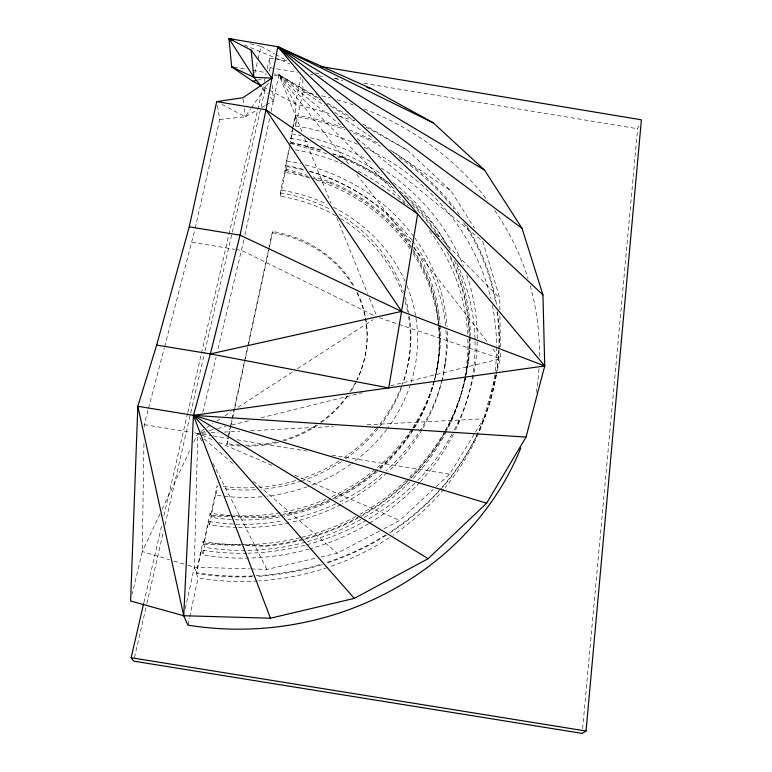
<?xml version="1.0" encoding="UTF-8"?>
<svg xmlns="http://www.w3.org/2000/svg" width="772" height="772" viewBox="0 0 772 772"><rect width="100%" height="100%" fill="white"/><g stroke="black" fill="none" stroke-linecap="round" stroke-linejoin="round"><path stroke-width="0.58" stroke-dasharray="3.86 2.9" d="M143.93 443.813L142.241 551.555L132.234 594.102M144.19 427.061L144.229 424.658L148.185 409.556M185.251 608.809L194.312 567.188L197.786 433.391L191.842 432.426M410.704 247.571A191.861 175.36 -6.3 0 0 330.358 183.215L330.397 181.845L313.123 176.904M393.749 188.291A222.635 203.403 -6.3 0 0 342.064 158.067L342.121 156.658L332.944 154.033M582.638 728.604L637.604 128.76L639.708 123.79M365.59 353.721L365.696 352.621M408.668 360.785L409.16 358.073M243.904 239.841L217.752 350.131M244.907 235.132L269.611 118.541M271.107 111.477L278.895 74.71L274.176 73.929M309.147 549.056A228.251 208.845 -6.5 0 1 203.036 554.971L204.676 547.358L203.769 544.308L208.701 521.525A200.276 182.906 -6.3 0 0 283.121 520.695M310.141 178.062A191.282 174.926 -6.4 0 0 285.601 172.436L286.875 166.54L286.702 160.962L289.5 148.041M229.921 515.879L210.65 515.233L217.057 485.588L217.54 487.769L215.957 495.093A169.145 154.632 -6.3 0 0 262.268 496.676M335.685 215.61A161.773 147.877 -6.3 0 0 280.468 196.252L280.323 192.884L289.5 146.4M236.907 527.401A198.674 181.7 -6.4 0 1 209.559 524.748L215.658 493.81L215.957 495.093M308.52 176.952L285.534 170.361L280.468 196.252M240.893 446.013A117.576 107.433 -6.2 0 1 226.881 444.527L227.972 437.685M228.232 436.508L230.008 428.257M230.268 427.08L231.793 420.007M232.044 418.829L244.261 362.261M244.521 361.084L247.571 346.946M247.831 345.769L268.444 250.321M268.695 249.134L272.516 231.465A117.817 107.607 -6.1 0 1 354.724 287.377M187.895 625.127L189.42 618.063M189.671 616.886L198.066 578.016L194.312 567.188L185.251 564.477M226.881 444.527L228.657 436.286M228.908 435.109L230.944 425.7M231.195 424.523L234.495 409.228M234.746 408.05L245.158 359.82M245.419 358.642L248.459 344.524M248.719 343.347L269.283 248.044M269.534 246.866L272.516 231.465M357.59 144.258A250.475 229.274 -6.6 0 0 295.637 125.981L302.942 92.129L302.817 78.898M295.637 125.981L295.213 103.786L300.983 77.325M299.729 537.794A224.218 204.59 -6.2 0 1 202.959 541.587L196.213 572.689A254.306 232.16 -6.3 0 0 321.017 564.236M289.751 145.281L292.144 130.159M292.405 129.001L295.425 115.038A254.306 232.16 -6.3 0 1 343.887 127.795M246.934 553.234A231.262 211.123 -6.3 0 1 201.521 550.069L196.464 573.413A253.785 231.774 -6.4 0 0 252.338 576.674M321.123 149.932A228.251 208.845 -6.5 0 0 291.912 143.216L291.691 133.903L292.945 128.113M293.196 126.946L295.454 116.514A253.785 231.774 -6.4 0 1 344.939 129.657M303.271 538.875A223.089 203.74 -6.3 0 1 265.607 545.514L203.538 543.536L210.109 513.168A193.222 176.383 -6.2 0 0 232.488 515.571M164.629 346.831L194.93 229.409M195.191 228.242L219.759 119.486L216.913 102.724M134.463 657.599L146.622 604.727M146.892 603.55L163.645 530.692M164.996 524.815L204.725 352.08M204.995 350.913L232.015 233.405M232.285 232.227L266.06 85.345M269.303 71.236L270.123 67.714L269.65 58.035L287.464 60.998M143.881 602.556L162.043 523.937M163.944 515.715L187.528 413.618M187.799 412.451L262.876 87.381M264.236 81.514L266.128 73.292M267.218 68.602L269.65 58.035M254.75 73.147L257.761 60.351M258.041 59.193L261.042 46.388L248.449 43.328M437.377 365.484L438.66 360.09M202.853 412.287L216.073 357.166M444.556 366.661L445.627 362.367M148.485 408.398L164.32 347.989M495.913 374.874L483.658 418.81L478.785 432.378M497.207 370.242L500.43 358.681L500.352 351.559M466.066 370.193L468.43 362.136M451.147 421.724L453.328 414.313M457.941 424.668L459.919 418.299M160.074 513.612L142.241 551.555L169.406 559.71M162.11 509.279L190.144 449.661M193.714 442.067L197.786 433.391L206.201 432.967M436.46 486.37L449.574 474.211L474.828 433.169M475.455 432.146L483.658 418.81L364.751 424.88M219.759 119.486L245.206 116.784L250.688 108.852M251.373 107.868L268.521 83.077M383.867 528.752L399.742 520.405L432.957 489.612M200.816 431.432L205.844 428.17M206.857 427.514L212.898 423.587M216.932 420.972L219.952 419.013M224.99 415.751L231.031 411.823M238.085 407.249L293.495 371.293M297.519 368.678L373.069 319.656M221.998 104.423L245.206 116.784L256.671 110.299M261.882 107.356L265.018 105.59M266.06 105.002L273.356 100.871L272.313 84.109M320.882 557.008L337.306 553.225L379.631 530.972M257.365 80.153L261.901 79.005M274.369 75.859L278.895 74.71L318.267 97.822M201.299 432.532L208.305 430.795M209.473 430.515L216.488 428.778M217.656 428.489L225.829 426.472M231.677 425.034L249.202 420.701M260.888 417.816L362.55 392.716M390.593 385.797L500.43 358.681L491.542 347.284M251.45 568.945L266.919 569.427L316.192 558.088M211.007 432.725L218.206 432.359M224.218 432.05L239.831 431.249M250.639 430.699L333.523 426.472M203.769 544.308L240.69 545.476M245.457 545.63L265.703 546.277A222.635 203.403 -6.3 0 0 303.29 539.647M194.312 567.188L250.253 568.916M231.117 515.918L263.648 516.999A192.247 175.649 -6.3 0 0 277.968 515.156M210.852 516.053L230.085 516.7M231.291 516.738L263.744 517.809A191.861 175.36 -6.3 0 0 279.232 515.773M201.598 440.889L197.786 433.391L201.357 433.97M202.544 434.163L212.039 435.707M213.226 435.9L228.666 438.399M236.985 439.75L307.053 451.109M331.999 455.152L449.574 474.211M144.229 424.658L190.645 432.233M192.025 242.273L234.572 249.279M235.75 249.472L241.665 250.446L376.032 316.51M270.123 67.714L297.471 72.259M310.556 74.43L312.93 74.826M318.875 75.81L324.829 76.804M334.344 78.387L340.288 79.371M364.075 83.318L637.604 128.76M234.003 67.251L245.814 69.219M252.907 70.397L265.906 72.549M315.343 72.838L319.926 74.141M334.826 78.358L342.855 80.626M263.435 86.918L295.213 103.786L331.632 114.14M338.464 116.08L354.396 120.615L326.845 103.863M290.475 141.913L322.609 151.09M290.513 143.341L327.174 153.811M337.48 156.755L342.064 158.067M285.486 168.981L307.372 175.254M313.123 178.274L330.358 183.215M173.932 561.07L184.122 564.129M379.39 317.813L397.657 323.979M398.796 324.365L500.43 358.681M244.396 45.008L274.108 57.369M275.218 57.823L289.519 63.777M197.786 433.391L201.096 434.819M202.206 435.302L212.136 439.577M218.756 442.433L272.834 465.728M294.904 475.234L399.742 520.405M261.042 46.388L274.591 53.828M275.633 54.397L287.097 60.689M365.812 126.984L407.355 150.135L451.051 190.974L474.442 228.136M327.589 103.294L348.307 115.462M362.811 123.974L407.355 150.135M301.977 131.665L278.895 74.71L320.727 100.138M295.213 103.786L278.895 74.71L324.674 105.629M334.623 112.345L373.436 138.555M390.352 149.98L451.051 190.974M348.548 163.982L278.895 74.71L340.307 124.881M357.06 138.564L482.664 241.192L499.754 298.175L499.889 310.045M204.175 438.882L234.263 464.725M253.419 481.168L337.306 553.225M278.895 74.71L408.369 205.709M436.286 233.964L442.211 239.957M443.06 240.816L499.754 298.175M262.856 88.172L267.353 93.615M270.354 97.243L273.356 100.871M356.693 174.433L410.781 243.759M413.744 247.561L487.836 342.536M213.033 463.383L266.919 569.427M304.689 138.362L330.937 203.132M336.824 217.656L367.597 293.592M369.412 298.06L377.103 317.041M201.521 550.069L203.036 554.971M202.959 541.587L203.538 543.536M208.701 521.525L209.559 524.748M210.109 513.168L210.65 515.233M265.607 545.514L265.703 546.277M243.026 98.951L243.605 103.709M244.193 108.466L245.206 116.784M263.648 516.999L263.744 517.809M285.534 170.361L285.601 172.436M499.957 315.97L500.295 346.821M496.56 346.995A250.475 229.274 -6.6 0 1 495.19 371.284M494.746 374.893A250.475 229.274 -6.6 0 1 478.852 432.407M478.379 433.517A250.475 229.274 -6.6 0 1 445.251 487.479M443.755 489.284A250.475 229.274 -6.6 0 1 393.054 535.121M389.127 537.756A250.475 229.274 -6.6 0 1 328.582 567.159M327.444 567.536A250.475 229.274 -6.6 0 1 258.852 580.92M257.665 580.988A250.475 229.274 -6.6 0 1 198.066 578.016M364.201 147.259A250.475 229.274 -6.6 0 1 490.789 298.349M492.333 305.336A250.475 229.274 -6.6 0 1 496.56 345.779M356.799 292.694A117.576 107.433 -6.2 0 1 357.262 379.766M356.751 380.847A117.576 107.433 -6.2 0 1 350.44 392.031M347.776 395.968A117.576 107.433 -6.2 0 1 319.415 423.876M317.475 425.208A117.576 107.433 -6.2 0 1 284 440.841M278.325 442.385A117.576 107.433 -6.2 0 1 247.995 446.177M272.584 232.748A117.576 107.433 -6.2 0 1 353.479 286.547M357.397 292.549A117.817 107.607 -6.1 0 1 356.838 379.795M355.274 382.893A117.817 107.607 -6.1 0 1 349.87 391.993M347.159 395.911A117.817 107.607 -6.1 0 1 318.469 423.567M316.501 424.88A117.817 107.607 -6.1 0 1 282.822 440.223M275.961 441.989A117.817 107.607 -6.1 0 1 245.496 445.222M239.561 445A117.817 107.607 -6.1 0 1 226.707 443.572M438.573 327.27A191.282 174.926 -6.4 0 1 378.164 470.746M377.247 471.538A191.282 174.926 -6.4 0 1 335.222 499.079M329.74 501.655A191.282 174.926 -6.4 0 1 284.077 516.13M279.329 516.999A191.282 174.926 -6.4 0 1 232.613 519.614M231.407 519.546A191.282 174.926 -6.4 0 1 211.171 517.279M315.864 179.857A191.282 174.926 -6.4 0 1 410.414 249.452M413.039 253.39A191.282 174.926 -6.4 0 1 438.467 326.093M438.959 325.572A191.861 175.36 -6.3 0 1 434.462 380.104M434.153 381.272A191.861 175.36 -6.3 0 1 413.86 428.006M413.223 429.01A191.861 175.36 -6.3 0 1 379.274 468.614M375.617 471.76A191.861 175.36 -6.3 0 1 333.108 498.866M328.689 500.893A191.861 175.36 -6.3 0 1 280.419 515.571M413.338 251.518A191.861 175.36 -6.3 0 1 438.853 324.394M439.49 327.994A192.247 175.649 -6.3 0 1 413.435 428.045M412.798 429.049A192.247 175.649 -6.3 0 1 332.057 498.538M330.947 499.05A192.247 175.649 -6.3 0 1 282.745 514.316M330.397 181.845A192.247 175.649 -6.3 0 1 412.229 248.275M412.885 249.269A192.247 175.649 -6.3 0 1 439.403 326.807M440.127 325.147A193.222 176.383 -6.2 0 1 434.404 379.911M434.067 381.078A193.222 176.383 -6.2 0 1 412.016 428.624M411.351 429.618A193.222 176.383 -6.2 0 1 376.089 468.614M375.153 469.386A193.222 176.383 -6.2 0 1 330.705 497.081M326.324 499.011A193.222 176.383 -6.2 0 1 280.998 512.55M279.831 512.753A193.222 176.383 -6.2 0 1 233.684 515.628M285.37 165.498A193.222 176.383 -6.2 0 1 304.293 169.541M310.141 171.181A193.222 176.383 -6.2 0 1 411.38 243.132M414.033 247.098A193.222 176.383 -6.2 0 1 440.05 323.95M447.355 331.487A200.276 182.906 -6.3 0 1 385.797 470.92M382.169 474.076A200.276 182.906 -6.3 0 1 340.153 501.742M335.781 503.855A200.276 182.906 -6.3 0 1 287.869 519.768M286.702 160.962A200.276 182.906 -6.3 0 1 300.684 163.76M305.326 164.909A200.276 182.906 -6.3 0 1 414.149 237.033M414.863 237.998A200.276 182.906 -6.3 0 1 447.113 326.759M470.283 336.804A224.218 204.59 -6.2 0 1 445.347 430.197M444.759 431.239A224.218 204.59 -6.2 0 1 407.133 479.508M406.265 480.338A224.218 204.59 -6.2 0 1 359.887 514.335M355.66 516.622A224.218 204.59 -6.2 0 1 300.897 537.505M290.388 138.304A224.218 204.59 -6.2 0 1 310.421 142.511M320.901 145.445A224.218 204.59 -6.2 0 1 381.928 174.472M393.373 182.781A224.218 204.59 -6.2 0 1 448.291 247.764M454.438 260.473A224.218 204.59 -6.2 0 1 470.283 335.588M499.079 350.102A254.306 232.16 -6.3 0 1 497.072 370.348M496.338 374.951A254.306 232.16 -6.3 0 1 389.542 532.458M385.527 535.015A254.306 232.16 -6.3 0 1 325.61 562.798M349.417 129.889A254.306 232.16 -6.3 0 1 378.714 143.573M393.209 152.123A254.306 232.16 -6.3 0 1 459.909 215.465M466.558 225.511A254.306 232.16 -6.3 0 1 496.936 307.15M497.593 311.811A254.306 232.16 -6.3 0 1 499.137 348.896M477.183 341.813A231.262 211.123 -6.3 0 1 452.662 432.995M452.093 434.038A231.262 211.123 -6.3 0 1 415.635 482.51M414.796 483.349A231.262 211.123 -6.3 0 1 367.559 519.537M366.536 520.135A231.262 211.123 -6.3 0 1 306.04 544.945M304.882 545.254A231.262 211.123 -6.3 0 1 248.14 553.206M291.691 133.903A231.262 211.123 -6.3 0 1 300.993 135.631M310.286 137.725A231.262 211.123 -6.3 0 1 372.972 162.96M381.127 167.939A231.262 211.123 -6.3 0 1 463.461 266.137M466.78 275.093A231.262 211.123 -6.3 0 1 477.202 340.616M475.05 341.253A228.251 208.845 -6.5 0 1 453.926 433.169M453.386 434.231A228.251 208.845 -6.5 0 1 420.528 481.535M419.717 482.403A228.251 208.845 -6.5 0 1 369.527 523.136M368.505 523.744A228.251 208.845 -6.5 0 1 310.305 548.728M332.52 153.618A228.251 208.845 -6.5 0 1 391.809 184.817M400.272 191.359A228.251 208.845 -6.5 0 1 450.269 250.446M456.87 263.291A228.251 208.845 -6.5 0 1 475.021 340.056M467.851 339.197A220.85 202.052 -6.5 0 1 464.956 377.122M464.744 378.28A220.85 202.052 -6.5 0 1 447.152 430.11M446.621 431.162A220.85 202.052 -6.5 0 1 410.665 481.053M409.835 481.902A220.85 202.052 -6.5 0 1 361.827 518.89M360.785 519.488A220.85 202.052 -6.5 0 1 306.397 541.905M305.229 542.224A220.85 202.052 -6.5 0 1 204.676 547.358M295.319 149.826A220.85 202.052 -6.5 0 1 341.822 163.635M358.121 171.201A220.85 202.052 -6.5 0 1 405.223 204.001M429.415 230.625A220.85 202.052 -6.5 0 1 467.658 334.44M469.482 337.21A223.089 203.74 -6.3 0 1 465.854 375.346M465.613 376.514A223.089 203.74 -6.3 0 1 444.653 432.619M444.064 433.661A223.089 203.74 -6.3 0 1 410.048 478.36M409.199 479.2A223.089 203.74 -6.3 0 1 360.659 515.812M359.617 516.391A223.089 203.74 -6.3 0 1 304.429 538.567M342.121 156.658A223.089 203.74 -6.3 0 1 391.086 184.749M403.968 195.374A223.089 203.74 -6.3 0 1 405.744 196.985M406.622 197.796A223.089 203.74 -6.3 0 1 439.548 237.072M450.221 256.024A223.089 203.74 -6.3 0 1 469.463 336.003M469.164 339.535A222.635 203.403 -6.3 0 1 465.304 377.576M465.062 378.743A222.635 203.403 -6.3 0 1 446.091 430.448M445.521 431.5A222.635 203.403 -6.3 0 1 410.675 478.399M407.288 481.757A222.635 203.403 -6.3 0 1 359.511 517.211M358.478 517.78A222.635 203.403 -6.3 0 1 304.438 539.348M412.451 204.927A222.635 203.403 -6.3 0 1 436.643 234.302M447.22 251.923A222.635 203.403 -6.3 0 1 469.164 338.329M408.533 316.617A161.773 147.877 -6.3 0 1 402.907 383.8M401.266 388.326A161.773 147.877 -6.3 0 1 378.734 427.669M377.981 428.614A161.773 147.877 -6.3 0 1 344.447 459.581M341.485 461.579A161.773 147.877 -6.3 0 1 302.576 480.599M301.466 480.985A161.773 147.877 -6.3 0 1 261.737 489.294M255.793 489.738A161.773 147.877 -6.3 0 1 223.407 488.618M340.819 218.64A161.773 147.877 -6.3 0 1 402.936 294.701M405.097 301.514A161.773 147.877 -6.3 0 1 407.664 311.936M445.975 330.377A198.674 181.7 -6.4 0 1 442.192 379.226M441.931 380.374A198.674 181.7 -6.4 0 1 422.689 428.595M422.091 429.628A198.674 181.7 -6.4 0 1 387.805 472.068M386.936 472.879A198.674 181.7 -6.4 0 1 342.054 504.01M340.973 504.55A198.674 181.7 -6.4 0 1 290.407 522.49M289.23 522.74A198.674 181.7 -6.4 0 1 238.114 527.43M286.875 166.54A198.674 181.7 -6.4 0 1 304.641 170.265M309.34 171.519A198.674 181.7 -6.4 0 1 411.939 240.208M412.653 241.163A198.674 181.7 -6.4 0 1 445.569 325.601M416.012 318.353A169.145 154.632 -6.3 0 1 410.704 383.549M410.337 384.678A169.145 154.632 -6.3 0 1 387.399 428.479M386.685 429.435A169.145 154.632 -6.3 0 1 351.752 463.412M350.777 464.117A169.145 154.632 -6.3 0 1 308.501 486.312M307.381 486.717A169.145 154.632 -6.3 0 1 266.977 496.184M281.761 190.259A169.145 154.632 -6.3 0 1 327.038 204.107M333.543 207.292A169.145 154.632 -6.3 0 1 405.175 281.539M407.047 285.92A169.145 154.632 -6.3 0 1 415.828 317.167M498.76 350.005A253.785 231.774 -6.4 0 1 496.338 373.716M496.155 374.874A253.785 231.774 -6.4 0 1 477.25 434.626M476.739 435.678A253.785 231.774 -6.4 0 1 387.38 534.533M386.376 535.17A253.785 231.774 -6.4 0 1 326.71 563.164M322.146 564.612A253.785 231.774 -6.4 0 1 257.105 576.433M353.682 133.093A253.785 231.774 -6.4 0 1 380.692 146.159M399.027 157.469A253.785 231.774 -6.4 0 1 453.946 209.058M463.663 222.761A253.785 231.774 -6.4 0 1 495.798 303.599M497.072 311.811A253.785 231.774 -6.4 0 1 498.808 348.799M409.392 316.086A162.583 148.494 -6.2 0 1 402.154 384.601M401.729 385.739A162.583 148.494 -6.2 0 1 377.556 427.128M376.784 428.064A162.583 148.494 -6.2 0 1 343.617 457.979M338.773 461.145A162.583 148.494 -6.2 0 1 301.418 478.775M295.724 480.57A162.583 148.494 -6.2 0 1 259.102 487.325M254.306 487.634A162.583 148.494 -6.2 0 1 222.954 486.447M280.323 192.884A162.583 148.494 -6.2 0 1 330.541 209.463M338.918 214.124A162.583 148.494 -6.2 0 1 403.389 291.729M405.223 297.423A162.583 148.494 -6.2 0 1 409.208 314.908M538.943 368.717A295.039 270.297 -6.8 0 1 536.299 392.388M302.942 92.129A295.039 270.297 -6.8 0 1 317.099 94.821M321.808 95.863A295.039 270.297 -6.8 0 1 330.02 97.87M337.026 99.762A295.039 270.297 -6.8 0 1 353.113 104.809M364.326 108.92A295.039 270.297 -6.8 0 1 487.74 200.797M494.717 210.447A295.039 270.297 -6.8 0 1 528.087 278.721M530.142 285.65A295.039 270.297 -6.8 0 1 539.416 356.635"/><path stroke-width="1.16" d="M520.82 447.934A295.039 270.297 -6.8 0 1 187.895 625.127L183.736 615.738L193.463 415.365L210.351 353.904L240.053 235.17L266.002 109.778L277.843 46.725L228.985 38.6L231.639 66.865L252.84 81.292L260.251 85.229M143.611 603.733L131.143 657.715L133.653 661.131L582.204 733.4L586.044 731.026L641.397 119.814L320.727 66.527M183.736 615.738L137.831 406.294L193.463 415.365L544.742 365.947L277.843 46.725L371.515 88.741L433.256 122.825L484.526 170.062L522.065 228.358L542.928 294.875L544.742 365.947L526.031 437.097L486.649 503.161L428.19 558.658L354.271 598.387L270.451 618.208L183.736 615.738L130.603 601.002L137.831 406.294L156.658 345.113L189.256 226.804L216.72 101.614L242.881 97.754L271.947 78.117L251.18 50.103L228.985 38.6L253.853 77.287L261.351 86.358M252.84 81.292L256.236 80.433M156.658 345.113L210.351 353.904L401.594 311.396L544.742 365.947M234.003 67.251L231.639 66.865L253.853 77.287L271.947 78.117M270.451 618.208L193.463 415.365L526.031 437.097M131.143 657.715L586.044 731.026M189.256 226.804L240.053 235.17L401.594 311.396L388.731 387.901L210.351 353.904M216.72 101.614L266.002 109.778L417.652 213.94L401.594 311.396L266.002 109.778M233.559 39.71L228.985 38.6L232.285 39.97M366.922 87.439L371.515 88.741M354.271 598.387L193.463 415.365L486.649 503.161M542.928 294.875L277.843 46.725L433.256 122.825M279.618 48.337L277.843 46.725L484.526 170.062M193.463 415.365L428.19 558.658M277.843 46.725L522.065 228.358M251.18 50.103L253.853 77.287"/></g></svg>
